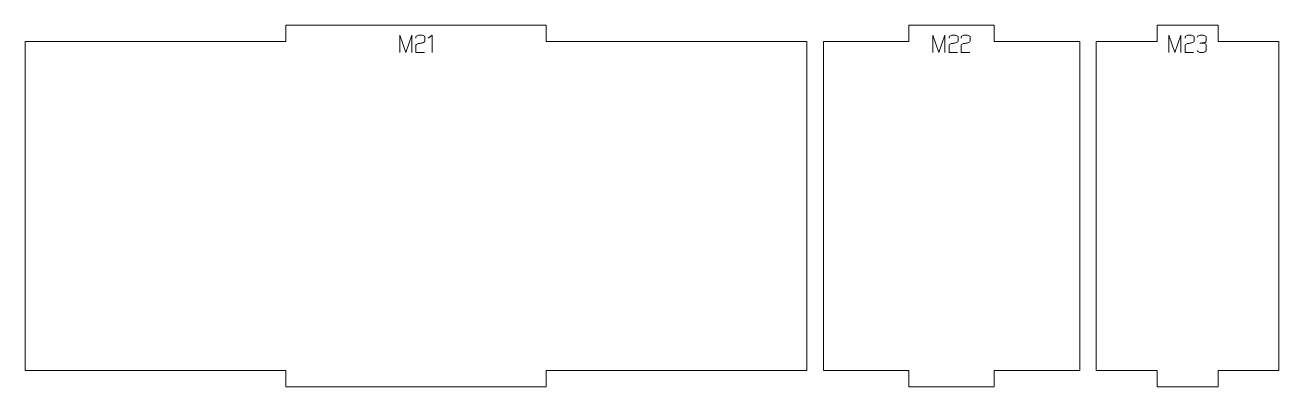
# Model space of a CAD drawing. Header units: centimetres. Extents: x -249 to 275, y -506 to 461.
# Drawn here: x -80.42 to -57.55, y -470.99 to -464.39 of the extents above; entities that cross this region are included whole.
import ezdxf

# ---------------------------------------------------------------- set-up
doc = ezdxf.new("R2010")
doc.units = ezdxf.units.CM
doc.header["$MEASUREMENT"] = 0
doc.layers.add('Capa 1', color=7, linetype='Continuous')

msp = doc.modelspace()

# ---------------------------------------------------------------- hatches: boundary and pattern name
at = {"layer": 'Capa 1', "true_color": 0x3e4095}
h = msp.add_hatch(color=175, dxfattribs=at)
edge = h.paths.add_edge_path()
edge.add_spline(control_points=[(-73.58185, -464.89456), (-73.58185, -464.89456), (-73.58185, -464.57812), (-73.58185, -464.57812), (-73.58185, -464.57812), (-73.4727, -464.89456), (-73.4727, -464.89456), (-73.4727, -464.89456), (-73.36401, -464.57812), (-73.36401, -464.57812), (-73.36401, -464.57812), (-73.36401, -464.89456), (-73.36401, -464.89456), (-73.36401, -464.89456), (-73.36401, -464.57812), (-73.36401, -464.57812), (-73.36401, -464.57812), (-73.4727, -464.89456), (-73.4727, -464.89456), (-73.4727, -464.89456), (-73.58185, -464.57812), (-73.58185, -464.57812), (-73.58185, -464.57812), (-73.58185, -464.89456), (-73.58185, -464.89456)], knot_values=[0, 0, 0, 0, 0.125, 0.125, 0.125, 0.25, 0.25, 0.25, 0.375, 0.375, 0.375, 0.5, 0.5, 0.5, 0.625, 0.625, 0.625, 0.75, 0.75, 0.75, 0.875, 0.875, 0.875, 1, 1, 1, 1], degree=3, periodic=1)
h = msp.add_hatch(color=175, dxfattribs=at)
edge = h.paths.add_edge_path()
edge.add_spline(control_points=[(-73.2888, -464.89456), (-73.2888, -464.89456), (-73.2888, -464.76202), (-73.2888, -464.76202), (-73.28788, -464.7501), (-73.27703, -464.74093), (-73.25624, -464.73451), (-73.24768, -464.73389), (-73.2395, -464.7329), (-73.2317, -464.73152), (-73.22391, -464.73015), (-73.21603, -464.7287), (-73.20808, -464.72717), (-73.19341, -464.72472), (-73.18217, -464.72273), (-73.17438, -464.72121), (-73.16658, -464.71968), (-73.15901, -464.71769), (-73.15167, -464.71524), (-73.13272, -464.70821), (-73.12324, -464.69919), (-73.12324, -464.68819), (-73.12324, -464.68819), (-73.12324, -464.61343), (-73.12324, -464.61343), (-73.12324, -464.60365), (-73.13111, -464.59532), (-73.14686, -464.58844), (-73.1626, -464.58156), (-73.18225, -464.57812), (-73.20579, -464.57812), (-73.22933, -464.57812), (-73.24898, -464.58156), (-73.26472, -464.58844), (-73.28047, -464.59532), (-73.28834, -464.60365), (-73.28834, -464.61343), (-73.28834, -464.61343), (-73.28834, -464.6359), (-73.28834, -464.6359), (-73.28834, -464.6359), (-73.28834, -464.61343), (-73.28834, -464.61343), (-73.28834, -464.60365), (-73.28047, -464.59532), (-73.26472, -464.58844), (-73.24898, -464.58156), (-73.22933, -464.57812), (-73.20579, -464.57812), (-73.18225, -464.57812), (-73.1626, -464.58156), (-73.14686, -464.58844), (-73.13111, -464.59532), (-73.12324, -464.60365), (-73.12324, -464.61343), (-73.12324, -464.61343), (-73.12324, -464.68819), (-73.12324, -464.68819), (-73.12324, -464.69919), (-73.13272, -464.70821), (-73.15167, -464.71524), (-73.15901, -464.71769), (-73.16658, -464.71968), (-73.17438, -464.72121), (-73.18217, -464.72273), (-73.19341, -464.72472), (-73.20808, -464.72717), (-73.21603, -464.7287), (-73.22391, -464.73015), (-73.2317, -464.73152), (-73.2395, -464.7329), (-73.24768, -464.73389), (-73.25624, -464.73451), (-73.27703, -464.74093), (-73.28788, -464.7501), (-73.2888, -464.76202), (-73.2888, -464.76202), (-73.2888, -464.89456), (-73.2888, -464.89456), (-73.2888, -464.89456), (-73.13195, -464.89456), (-73.13195, -464.89456), (-73.13195, -464.89456), (-73.2888, -464.89456), (-73.2888, -464.89456)], knot_values=[0, 0, 0, 0, 0.03571429, 0.03571429, 0.03571429, 0.07142857, 0.07142857, 0.07142857, 0.10714286, 0.10714286, 0.10714286, 0.14285714, 0.14285714, 0.14285714, 0.17857143, 0.17857143, 0.17857143, 0.21428571, 0.21428571, 0.21428571, 0.25, 0.25, 0.25, 0.28571429, 0.28571429, 0.28571429, 0.32142857, 0.32142857, 0.32142857, 0.35714286, 0.35714286, 0.35714286, 0.39285714, 0.39285714, 0.39285714, 0.42857143, 0.42857143, 0.42857143, 0.46428571, 0.46428571, 0.46428571, 0.5, 0.5, 0.5, 0.53571429, 0.53571429, 0.53571429, 0.57142857, 0.57142857, 0.57142857, 0.60714286, 0.60714286, 0.60714286, 0.64285714, 0.64285714, 0.64285714, 0.67857143, 0.67857143, 0.67857143, 0.71428571, 0.71428571, 0.71428571, 0.75, 0.75, 0.75, 0.78571429, 0.78571429, 0.78571429, 0.82142857, 0.82142857, 0.82142857, 0.85714286, 0.85714286, 0.85714286, 0.89285714, 0.89285714, 0.89285714, 0.92857143, 0.92857143, 0.92857143, 0.96428571, 0.96428571, 0.96428571, 1, 1, 1, 1], degree=3, periodic=1)
h = msp.add_hatch(color=175, dxfattribs=at)
edge = h.paths.add_edge_path()
edge.add_spline(control_points=[(-72.99208, -464.57766), (-72.99208, -464.57766), (-73.06821, -464.6304), (-73.06821, -464.6304), (-73.06821, -464.6304), (-72.99208, -464.57766), (-72.99208, -464.57766), (-72.99208, -464.57766), (-72.99208, -464.89456), (-72.99208, -464.89456), (-72.99208, -464.89456), (-72.99208, -464.57766), (-72.99208, -464.57766)], knot_values=[0, 0, 0, 0, 0.25, 0.25, 0.25, 0.5, 0.5, 0.5, 0.75, 0.75, 0.75, 1, 1, 1, 1], degree=3, periodic=1)
h = msp.add_hatch(color=175, dxfattribs=at)
edge = h.paths.add_edge_path()
edge.add_spline(control_points=[(-63.85873, -464.89456), (-63.85873, -464.89456), (-63.85873, -464.57812), (-63.85873, -464.57812), (-63.85873, -464.57812), (-63.74958, -464.89456), (-63.74958, -464.89456), (-63.74958, -464.89456), (-63.64089, -464.57812), (-63.64089, -464.57812), (-63.64089, -464.57812), (-63.64089, -464.89456), (-63.64089, -464.89456), (-63.64089, -464.89456), (-63.64089, -464.57812), (-63.64089, -464.57812), (-63.64089, -464.57812), (-63.74958, -464.89456), (-63.74958, -464.89456), (-63.74958, -464.89456), (-63.85873, -464.57812), (-63.85873, -464.57812), (-63.85873, -464.57812), (-63.85873, -464.89456), (-63.85873, -464.89456)], knot_values=[0, 0, 0, 0, 0.125, 0.125, 0.125, 0.25, 0.25, 0.25, 0.375, 0.375, 0.375, 0.5, 0.5, 0.5, 0.625, 0.625, 0.625, 0.75, 0.75, 0.75, 0.875, 0.875, 0.875, 1, 1, 1, 1], degree=3, periodic=1)
h = msp.add_hatch(color=175, dxfattribs=at)
edge = h.paths.add_edge_path()
edge.add_spline(control_points=[(-63.56568, -464.89456), (-63.56568, -464.89456), (-63.56568, -464.76202), (-63.56568, -464.76202), (-63.56476, -464.7501), (-63.55391, -464.74093), (-63.53312, -464.73451), (-63.52456, -464.73389), (-63.51638, -464.7329), (-63.50858, -464.73152), (-63.50079, -464.73015), (-63.49291, -464.7287), (-63.48496, -464.72717), (-63.47029, -464.72472), (-63.45905, -464.72273), (-63.45126, -464.72121), (-63.44346, -464.71968), (-63.43589, -464.71769), (-63.42855, -464.71524), (-63.4096, -464.70821), (-63.40012, -464.69919), (-63.40012, -464.68819), (-63.40012, -464.68819), (-63.40012, -464.61343), (-63.40012, -464.61343), (-63.40012, -464.60365), (-63.40799, -464.59532), (-63.42374, -464.58844), (-63.43948, -464.58156), (-63.45913, -464.57812), (-63.48267, -464.57812), (-63.50621, -464.57812), (-63.52586, -464.58156), (-63.5416, -464.58844), (-63.55735, -464.59532), (-63.56522, -464.60365), (-63.56522, -464.61343), (-63.56522, -464.61343), (-63.56522, -464.6359), (-63.56522, -464.6359), (-63.56522, -464.6359), (-63.56522, -464.61343), (-63.56522, -464.61343), (-63.56522, -464.60365), (-63.55735, -464.59532), (-63.5416, -464.58844), (-63.52586, -464.58156), (-63.50621, -464.57812), (-63.48267, -464.57812), (-63.45913, -464.57812), (-63.43948, -464.58156), (-63.42374, -464.58844), (-63.40799, -464.59532), (-63.40012, -464.60365), (-63.40012, -464.61343), (-63.40012, -464.61343), (-63.40012, -464.68819), (-63.40012, -464.68819), (-63.40012, -464.69919), (-63.4096, -464.70821), (-63.42855, -464.71524), (-63.43589, -464.71769), (-63.44346, -464.71968), (-63.45126, -464.72121), (-63.45905, -464.72273), (-63.47029, -464.72472), (-63.48496, -464.72717), (-63.49291, -464.7287), (-63.50079, -464.73015), (-63.50858, -464.73152), (-63.51638, -464.7329), (-63.52456, -464.73389), (-63.53312, -464.73451), (-63.55391, -464.74093), (-63.56476, -464.7501), (-63.56568, -464.76202), (-63.56568, -464.76202), (-63.56568, -464.89456), (-63.56568, -464.89456), (-63.56568, -464.89456), (-63.40883, -464.89456), (-63.40883, -464.89456), (-63.40883, -464.89456), (-63.56568, -464.89456), (-63.56568, -464.89456)], knot_values=[0, 0, 0, 0, 0.03571429, 0.03571429, 0.03571429, 0.07142857, 0.07142857, 0.07142857, 0.10714286, 0.10714286, 0.10714286, 0.14285714, 0.14285714, 0.14285714, 0.17857143, 0.17857143, 0.17857143, 0.21428571, 0.21428571, 0.21428571, 0.25, 0.25, 0.25, 0.28571429, 0.28571429, 0.28571429, 0.32142857, 0.32142857, 0.32142857, 0.35714286, 0.35714286, 0.35714286, 0.39285714, 0.39285714, 0.39285714, 0.42857143, 0.42857143, 0.42857143, 0.46428571, 0.46428571, 0.46428571, 0.5, 0.5, 0.5, 0.53571429, 0.53571429, 0.53571429, 0.57142857, 0.57142857, 0.57142857, 0.60714286, 0.60714286, 0.60714286, 0.64285714, 0.64285714, 0.64285714, 0.67857143, 0.67857143, 0.67857143, 0.71428571, 0.71428571, 0.71428571, 0.75, 0.75, 0.75, 0.78571429, 0.78571429, 0.78571429, 0.82142857, 0.82142857, 0.82142857, 0.85714286, 0.85714286, 0.85714286, 0.89285714, 0.89285714, 0.89285714, 0.92857143, 0.92857143, 0.92857143, 0.96428571, 0.96428571, 0.96428571, 1, 1, 1, 1], degree=3, periodic=1)
h = msp.add_hatch(color=175, dxfattribs=at)
edge = h.paths.add_edge_path()
edge.add_spline(control_points=[(-63.34555, -464.89456), (-63.34555, -464.89456), (-63.34555, -464.76202), (-63.34555, -464.76202), (-63.34463, -464.7501), (-63.33378, -464.74093), (-63.31299, -464.73451), (-63.30443, -464.73389), (-63.29625, -464.7329), (-63.28845, -464.73152), (-63.28066, -464.73015), (-63.27278, -464.7287), (-63.26483, -464.72717), (-63.25016, -464.72472), (-63.23892, -464.72273), (-63.23113, -464.72121), (-63.22333, -464.71968), (-63.21576, -464.71769), (-63.20842, -464.71524), (-63.18947, -464.70821), (-63.17999, -464.69919), (-63.17999, -464.68819), (-63.17999, -464.68819), (-63.17999, -464.61343), (-63.17999, -464.61343), (-63.17999, -464.60365), (-63.18786, -464.59532), (-63.20361, -464.58844), (-63.21935, -464.58156), (-63.239, -464.57812), (-63.26254, -464.57812), (-63.28608, -464.57812), (-63.30573, -464.58156), (-63.32147, -464.58844), (-63.33722, -464.59532), (-63.34509, -464.60365), (-63.34509, -464.61343), (-63.34509, -464.61343), (-63.34509, -464.6359), (-63.34509, -464.6359), (-63.34509, -464.6359), (-63.34509, -464.61343), (-63.34509, -464.61343), (-63.34509, -464.60365), (-63.33722, -464.59532), (-63.32147, -464.58844), (-63.30573, -464.58156), (-63.28608, -464.57812), (-63.26254, -464.57812), (-63.239, -464.57812), (-63.21935, -464.58156), (-63.20361, -464.58844), (-63.18786, -464.59532), (-63.17999, -464.60365), (-63.17999, -464.61343), (-63.17999, -464.61343), (-63.17999, -464.68819), (-63.17999, -464.68819), (-63.17999, -464.69919), (-63.18947, -464.70821), (-63.20842, -464.71524), (-63.21576, -464.71769), (-63.22333, -464.71968), (-63.23113, -464.72121), (-63.23892, -464.72273), (-63.25016, -464.72472), (-63.26483, -464.72717), (-63.27278, -464.7287), (-63.28066, -464.73015), (-63.28845, -464.73152), (-63.29625, -464.7329), (-63.30443, -464.73389), (-63.31299, -464.73451), (-63.33378, -464.74093), (-63.34463, -464.7501), (-63.34555, -464.76202), (-63.34555, -464.76202), (-63.34555, -464.89456), (-63.34555, -464.89456), (-63.34555, -464.89456), (-63.1887, -464.89456), (-63.1887, -464.89456), (-63.1887, -464.89456), (-63.34555, -464.89456), (-63.34555, -464.89456)], knot_values=[0, 0, 0, 0, 0.03571429, 0.03571429, 0.03571429, 0.07142857, 0.07142857, 0.07142857, 0.10714286, 0.10714286, 0.10714286, 0.14285714, 0.14285714, 0.14285714, 0.17857143, 0.17857143, 0.17857143, 0.21428571, 0.21428571, 0.21428571, 0.25, 0.25, 0.25, 0.28571429, 0.28571429, 0.28571429, 0.32142857, 0.32142857, 0.32142857, 0.35714286, 0.35714286, 0.35714286, 0.39285714, 0.39285714, 0.39285714, 0.42857143, 0.42857143, 0.42857143, 0.46428571, 0.46428571, 0.46428571, 0.5, 0.5, 0.5, 0.53571429, 0.53571429, 0.53571429, 0.57142857, 0.57142857, 0.57142857, 0.60714286, 0.60714286, 0.60714286, 0.64285714, 0.64285714, 0.64285714, 0.67857143, 0.67857143, 0.67857143, 0.71428571, 0.71428571, 0.71428571, 0.75, 0.75, 0.75, 0.78571429, 0.78571429, 0.78571429, 0.82142857, 0.82142857, 0.82142857, 0.85714286, 0.85714286, 0.85714286, 0.89285714, 0.89285714, 0.89285714, 0.92857143, 0.92857143, 0.92857143, 0.96428571, 0.96428571, 0.96428571, 1, 1, 1, 1], degree=3, periodic=1)
h = msp.add_hatch(color=175, dxfattribs=at)
edge = h.paths.add_edge_path()
edge.add_spline(control_points=[(-59.55445, -464.89456), (-59.55445, -464.89456), (-59.55445, -464.57812), (-59.55445, -464.57812), (-59.55445, -464.57812), (-59.4453, -464.89456), (-59.4453, -464.89456), (-59.4453, -464.89456), (-59.33661, -464.57812), (-59.33661, -464.57812), (-59.33661, -464.57812), (-59.33661, -464.89456), (-59.33661, -464.89456), (-59.33661, -464.89456), (-59.33661, -464.57812), (-59.33661, -464.57812), (-59.33661, -464.57812), (-59.4453, -464.89456), (-59.4453, -464.89456), (-59.4453, -464.89456), (-59.55445, -464.57812), (-59.55445, -464.57812), (-59.55445, -464.57812), (-59.55445, -464.89456), (-59.55445, -464.89456)], knot_values=[0, 0, 0, 0, 0.125, 0.125, 0.125, 0.25, 0.25, 0.25, 0.375, 0.375, 0.375, 0.5, 0.5, 0.5, 0.625, 0.625, 0.625, 0.75, 0.75, 0.75, 0.875, 0.875, 0.875, 1, 1, 1, 1], degree=3, periodic=1)
h = msp.add_hatch(color=175, dxfattribs=at)
edge = h.paths.add_edge_path()
edge.add_spline(control_points=[(-59.2614, -464.89456), (-59.2614, -464.89456), (-59.2614, -464.76202), (-59.2614, -464.76202), (-59.26048, -464.7501), (-59.24963, -464.74093), (-59.22884, -464.73451), (-59.22028, -464.73389), (-59.2121, -464.7329), (-59.2043, -464.73152), (-59.19651, -464.73015), (-59.18863, -464.7287), (-59.18068, -464.72717), (-59.16601, -464.72472), (-59.15477, -464.72273), (-59.14698, -464.72121), (-59.13918, -464.71968), (-59.13161, -464.71769), (-59.12427, -464.71524), (-59.10532, -464.70821), (-59.09584, -464.69919), (-59.09584, -464.68819), (-59.09584, -464.68819), (-59.09584, -464.61343), (-59.09584, -464.61343), (-59.09584, -464.60365), (-59.10371, -464.59532), (-59.11946, -464.58844), (-59.1352, -464.58156), (-59.15485, -464.57812), (-59.17839, -464.57812), (-59.20193, -464.57812), (-59.22158, -464.58156), (-59.23732, -464.58844), (-59.25307, -464.59532), (-59.26094, -464.60365), (-59.26094, -464.61343), (-59.26094, -464.61343), (-59.26094, -464.6359), (-59.26094, -464.6359), (-59.26094, -464.6359), (-59.26094, -464.61343), (-59.26094, -464.61343), (-59.26094, -464.60365), (-59.25307, -464.59532), (-59.23732, -464.58844), (-59.22158, -464.58156), (-59.20193, -464.57812), (-59.17839, -464.57812), (-59.15485, -464.57812), (-59.1352, -464.58156), (-59.11946, -464.58844), (-59.10371, -464.59532), (-59.09584, -464.60365), (-59.09584, -464.61343), (-59.09584, -464.61343), (-59.09584, -464.68819), (-59.09584, -464.68819), (-59.09584, -464.69919), (-59.10532, -464.70821), (-59.12427, -464.71524), (-59.13161, -464.71769), (-59.13918, -464.71968), (-59.14698, -464.72121), (-59.15477, -464.72273), (-59.16601, -464.72472), (-59.18068, -464.72717), (-59.18863, -464.7287), (-59.19651, -464.73015), (-59.2043, -464.73152), (-59.2121, -464.7329), (-59.22028, -464.73389), (-59.22884, -464.73451), (-59.24963, -464.74093), (-59.26048, -464.7501), (-59.2614, -464.76202), (-59.2614, -464.76202), (-59.2614, -464.89456), (-59.2614, -464.89456), (-59.2614, -464.89456), (-59.10455, -464.89456), (-59.10455, -464.89456), (-59.10455, -464.89456), (-59.2614, -464.89456), (-59.2614, -464.89456)], knot_values=[0, 0, 0, 0, 0.03571429, 0.03571429, 0.03571429, 0.07142857, 0.07142857, 0.07142857, 0.10714286, 0.10714286, 0.10714286, 0.14285714, 0.14285714, 0.14285714, 0.17857143, 0.17857143, 0.17857143, 0.21428571, 0.21428571, 0.21428571, 0.25, 0.25, 0.25, 0.28571429, 0.28571429, 0.28571429, 0.32142857, 0.32142857, 0.32142857, 0.35714286, 0.35714286, 0.35714286, 0.39285714, 0.39285714, 0.39285714, 0.42857143, 0.42857143, 0.42857143, 0.46428571, 0.46428571, 0.46428571, 0.5, 0.5, 0.5, 0.53571429, 0.53571429, 0.53571429, 0.57142857, 0.57142857, 0.57142857, 0.60714286, 0.60714286, 0.60714286, 0.64285714, 0.64285714, 0.64285714, 0.67857143, 0.67857143, 0.67857143, 0.71428571, 0.71428571, 0.71428571, 0.75, 0.75, 0.75, 0.78571429, 0.78571429, 0.78571429, 0.82142857, 0.82142857, 0.82142857, 0.85714286, 0.85714286, 0.85714286, 0.89285714, 0.89285714, 0.89285714, 0.92857143, 0.92857143, 0.92857143, 0.96428571, 0.96428571, 0.96428571, 1, 1, 1, 1], degree=3, periodic=1)
h = msp.add_hatch(color=175, dxfattribs=at)
edge = h.paths.add_edge_path()
edge.add_spline(control_points=[(-58.95826, -464.89456), (-58.9818, -464.89456), (-59.00145, -464.89112), (-59.01719, -464.88424), (-59.03294, -464.87736), (-59.04081, -464.86903), (-59.04081, -464.85925), (-59.04081, -464.86903), (-59.03294, -464.87736), (-59.01719, -464.88424), (-59.00145, -464.89112), (-58.9818, -464.89456), (-58.95826, -464.89456), (-58.93472, -464.89456), (-58.91507, -464.89112), (-58.89933, -464.88424), (-58.88358, -464.87736), (-58.87571, -464.86903), (-58.87571, -464.85925), (-58.87571, -464.85925), (-58.87571, -464.75606), (-58.87571, -464.75606), (-58.87571, -464.7478), (-58.88137, -464.74062), (-58.89268, -464.73451), (-58.90399, -464.72839), (-58.93716, -464.72426), (-58.9922, -464.72212), (-58.93747, -464.71876), (-58.9046, -464.71478), (-58.8936, -464.7102), (-58.88259, -464.70561), (-58.87663, -464.69812), (-58.87571, -464.68773), (-58.87571, -464.68773), (-58.87571, -464.61343), (-58.87571, -464.61343), (-58.87571, -464.60365), (-58.88358, -464.59532), (-58.89933, -464.58844), (-58.91507, -464.58156), (-58.93472, -464.57812), (-58.95826, -464.57812), (-58.9818, -464.57812), (-59.00145, -464.58156), (-59.01719, -464.58844), (-59.03294, -464.59532), (-59.04081, -464.60365), (-59.04081, -464.61343), (-59.04081, -464.60365), (-59.03294, -464.59532), (-59.01719, -464.58844), (-59.00145, -464.58156), (-58.9818, -464.57812), (-58.95826, -464.57812), (-58.93472, -464.57812), (-58.91507, -464.58156), (-58.89933, -464.58844), (-58.88358, -464.59532), (-58.87571, -464.60365), (-58.87571, -464.61343), (-58.87571, -464.61343), (-58.87571, -464.68773), (-58.87571, -464.68773), (-58.87663, -464.69812), (-58.88259, -464.70561), (-58.8936, -464.7102), (-58.9046, -464.71478), (-58.93747, -464.71876), (-58.9922, -464.72212), (-58.93716, -464.72426), (-58.90399, -464.72839), (-58.89268, -464.73451), (-58.88137, -464.74062), (-58.87571, -464.7478), (-58.87571, -464.75606), (-58.87571, -464.75606), (-58.87571, -464.85925), (-58.87571, -464.85925), (-58.87571, -464.86903), (-58.88358, -464.87736), (-58.89933, -464.88424), (-58.91507, -464.89112), (-58.93472, -464.89456), (-58.95826, -464.89456)], knot_values=[0, 0, 0, 0, 0.03571429, 0.03571429, 0.03571429, 0.07142857, 0.07142857, 0.07142857, 0.10714286, 0.10714286, 0.10714286, 0.14285714, 0.14285714, 0.14285714, 0.17857143, 0.17857143, 0.17857143, 0.21428571, 0.21428571, 0.21428571, 0.25, 0.25, 0.25, 0.28571429, 0.28571429, 0.28571429, 0.32142857, 0.32142857, 0.32142857, 0.35714286, 0.35714286, 0.35714286, 0.39285714, 0.39285714, 0.39285714, 0.42857143, 0.42857143, 0.42857143, 0.46428571, 0.46428571, 0.46428571, 0.5, 0.5, 0.5, 0.53571429, 0.53571429, 0.53571429, 0.57142857, 0.57142857, 0.57142857, 0.60714286, 0.60714286, 0.60714286, 0.64285714, 0.64285714, 0.64285714, 0.67857143, 0.67857143, 0.67857143, 0.71428571, 0.71428571, 0.71428571, 0.75, 0.75, 0.75, 0.78571429, 0.78571429, 0.78571429, 0.82142857, 0.82142857, 0.82142857, 0.85714286, 0.85714286, 0.85714286, 0.89285714, 0.89285714, 0.89285714, 0.92857143, 0.92857143, 0.92857143, 0.96428571, 0.96428571, 0.96428571, 1, 1, 1, 1], degree=3, periodic=1)

# ---------------------------------------------------------------- linework, layer by layer
at = {"layer": 'Capa 1', "color": 240, "lineweight": 9}
for points in [[(-80.41692, -464.69456), (-80.41692, -464.69456), (-80.41692, -470.69456), (-80.41692, -470.69456), (-80.41692, -470.69456), (-75.66377, -470.69456), (-75.66377, -470.69456), (-75.66377, -470.69456), (-75.66377, -470.99456), (-75.66377, -470.99456), (-75.66377, -470.99456), (-70.91061, -470.99456), (-70.91061, -470.99456), (-70.91061, -470.99456), (-70.91061, -470.69456), (-70.91061, -470.69456), (-70.91061, -470.69456), (-66.15746, -470.69456), (-66.15746, -470.69456), (-66.15746, -470.69456), (-66.15746, -464.69456), (-66.15746, -464.69456), (-66.15746, -464.69456), (-70.91061, -464.69456), (-70.91061, -464.69456), (-70.91061, -464.69456), (-70.91061, -464.39456), (-70.91061, -464.39456), (-70.91061, -464.39456), (-75.66377, -464.39456), (-75.66377, -464.39456), (-75.66377, -464.39456), (-75.66377, -464.69456), (-75.66377, -464.69456), (-75.66377, -464.69456), (-80.41692, -464.69456), (-80.41692, -464.69456)], [(-65.85746, -464.69456), (-65.85746, -464.69456), (-65.85746, -470.69456), (-65.85746, -470.69456), (-65.85746, -470.69456), (-64.29888, -470.69456), (-64.29888, -470.69456), (-64.29888, -470.69456), (-64.29888, -470.99456), (-64.29888, -470.99456), (-64.29888, -470.99456), (-62.7403, -470.99456), (-62.7403, -470.99456), (-62.7403, -470.99456), (-62.7403, -470.69456), (-62.7403, -470.69456), (-62.7403, -470.69456), (-61.18172, -470.69456), (-61.18172, -470.69456), (-61.18172, -470.69456), (-61.18172, -464.69456), (-61.18172, -464.69456), (-61.18172, -464.69456), (-62.7403, -464.69456), (-62.7403, -464.69456), (-62.7403, -464.69456), (-62.7403, -464.39456), (-62.7403, -464.39456), (-62.7403, -464.39456), (-64.29888, -464.39456), (-64.29888, -464.39456), (-64.29888, -464.39456), (-64.29888, -464.69456), (-64.29888, -464.69456), (-64.29888, -464.69456), (-65.85746, -464.69456), (-65.85746, -464.69456)], [(-60.88172, -464.69456), (-60.88172, -464.69456), (-60.88172, -470.69456), (-60.88172, -470.69456), (-60.88172, -470.69456), (-59.77078, -470.69456), (-59.77078, -470.69456), (-59.77078, -470.69456), (-59.77078, -470.99456), (-59.77078, -470.99456), (-59.77078, -470.99456), (-58.65983, -470.99456), (-58.65983, -470.99456), (-58.65983, -470.99456), (-58.65983, -470.69456), (-58.65983, -470.69456), (-58.65983, -470.69456), (-57.54889, -470.69456), (-57.54889, -470.69456), (-57.54889, -470.69456), (-57.54889, -464.69456), (-57.54889, -464.69456), (-57.54889, -464.69456), (-58.65983, -464.69456), (-58.65983, -464.69456), (-58.65983, -464.69456), (-58.65983, -464.39456), (-58.65983, -464.39456), (-58.65983, -464.39456), (-59.77078, -464.39456), (-59.77078, -464.39456), (-59.77078, -464.39456), (-59.77078, -464.69456), (-59.77078, -464.69456), (-59.77078, -464.69456), (-60.88172, -464.69456), (-60.88172, -464.69456)]]:
    msp.add_open_spline(points, degree=3, knots=[0, 0, 0, 0, 0.08333333, 0.08333333, 0.08333333, 0.16666667, 0.16666667, 0.16666667, 0.25, 0.25, 0.25, 0.33333333, 0.33333333, 0.33333333, 0.41666667, 0.41666667, 0.41666667, 0.5, 0.5, 0.5, 0.58333333, 0.58333333, 0.58333333, 0.66666667, 0.66666667, 0.66666667, 0.75, 0.75, 0.75, 0.83333333, 0.83333333, 0.83333333, 0.91666667, 0.91666667, 0.91666667, 1, 1, 1, 1], dxfattribs=at)
at = {"layer": 'Capa 1', "color": 114, "lineweight": 9}
for points, knots in [([(-73.58185, -464.89456), (-73.58185, -464.89456), (-73.58185, -464.57812), (-73.58185, -464.57812), (-73.58185, -464.57812), (-73.4727, -464.89456), (-73.4727, -464.89456), (-73.4727, -464.89456), (-73.36401, -464.57812), (-73.36401, -464.57812), (-73.36401, -464.57812), (-73.36401, -464.89456), (-73.36401, -464.89456), (-73.36401, -464.89456), (-73.36401, -464.57812), (-73.36401, -464.57812), (-73.36401, -464.57812), (-73.4727, -464.89456), (-73.4727, -464.89456), (-73.4727, -464.89456), (-73.58185, -464.57812), (-73.58185, -464.57812), (-73.58185, -464.57812), (-73.58185, -464.89456), (-73.58185, -464.89456)], [0, 0, 0, 0, 0.125, 0.125, 0.125, 0.25, 0.25, 0.25, 0.375, 0.375, 0.375, 0.5, 0.5, 0.5, 0.625, 0.625, 0.625, 0.75, 0.75, 0.75, 0.875, 0.875, 0.875, 1, 1, 1, 1]), ([(-73.2888, -464.89456), (-73.2888, -464.89456), (-73.2888, -464.76202), (-73.2888, -464.76202), (-73.28788, -464.7501), (-73.27703, -464.74093), (-73.25624, -464.73451), (-73.24768, -464.73389), (-73.2395, -464.7329), (-73.2317, -464.73152), (-73.22391, -464.73015), (-73.21603, -464.7287), (-73.20808, -464.72717), (-73.19341, -464.72472), (-73.18217, -464.72273), (-73.17438, -464.72121), (-73.16658, -464.71968), (-73.15901, -464.71769), (-73.15167, -464.71524), (-73.13272, -464.70821), (-73.12324, -464.69919), (-73.12324, -464.68819), (-73.12324, -464.68819), (-73.12324, -464.61343), (-73.12324, -464.61343), (-73.12324, -464.60365), (-73.13111, -464.59532), (-73.14686, -464.58844), (-73.1626, -464.58156), (-73.18225, -464.57812), (-73.20579, -464.57812), (-73.22933, -464.57812), (-73.24898, -464.58156), (-73.26472, -464.58844), (-73.28047, -464.59532), (-73.28834, -464.60365), (-73.28834, -464.61343), (-73.28834, -464.61343), (-73.28834, -464.6359), (-73.28834, -464.6359), (-73.28834, -464.6359), (-73.28834, -464.61343), (-73.28834, -464.61343), (-73.28834, -464.60365), (-73.28047, -464.59532), (-73.26472, -464.58844), (-73.24898, -464.58156), (-73.22933, -464.57812), (-73.20579, -464.57812), (-73.18225, -464.57812), (-73.1626, -464.58156), (-73.14686, -464.58844), (-73.13111, -464.59532), (-73.12324, -464.60365), (-73.12324, -464.61343), (-73.12324, -464.61343), (-73.12324, -464.68819), (-73.12324, -464.68819), (-73.12324, -464.69919), (-73.13272, -464.70821), (-73.15167, -464.71524), (-73.15901, -464.71769), (-73.16658, -464.71968), (-73.17438, -464.72121), (-73.18217, -464.72273), (-73.19341, -464.72472), (-73.20808, -464.72717), (-73.21603, -464.7287), (-73.22391, -464.73015), (-73.2317, -464.73152), (-73.2395, -464.7329), (-73.24768, -464.73389), (-73.25624, -464.73451), (-73.27703, -464.74093), (-73.28788, -464.7501), (-73.2888, -464.76202), (-73.2888, -464.76202), (-73.2888, -464.89456), (-73.2888, -464.89456), (-73.2888, -464.89456), (-73.13195, -464.89456), (-73.13195, -464.89456), (-73.13195, -464.89456), (-73.2888, -464.89456), (-73.2888, -464.89456)], [0, 0, 0, 0, 0.03571429, 0.03571429, 0.03571429, 0.07142857, 0.07142857, 0.07142857, 0.10714286, 0.10714286, 0.10714286, 0.14285714, 0.14285714, 0.14285714, 0.17857143, 0.17857143, 0.17857143, 0.21428571, 0.21428571, 0.21428571, 0.25, 0.25, 0.25, 0.28571429, 0.28571429, 0.28571429, 0.32142857, 0.32142857, 0.32142857, 0.35714286, 0.35714286, 0.35714286, 0.39285714, 0.39285714, 0.39285714, 0.42857143, 0.42857143, 0.42857143, 0.46428571, 0.46428571, 0.46428571, 0.5, 0.5, 0.5, 0.53571429, 0.53571429, 0.53571429, 0.57142857, 0.57142857, 0.57142857, 0.60714286, 0.60714286, 0.60714286, 0.64285714, 0.64285714, 0.64285714, 0.67857143, 0.67857143, 0.67857143, 0.71428571, 0.71428571, 0.71428571, 0.75, 0.75, 0.75, 0.78571429, 0.78571429, 0.78571429, 0.82142857, 0.82142857, 0.82142857, 0.85714286, 0.85714286, 0.85714286, 0.89285714, 0.89285714, 0.89285714, 0.92857143, 0.92857143, 0.92857143, 0.96428571, 0.96428571, 0.96428571, 1, 1, 1, 1]), ([(-72.99208, -464.57766), (-72.99208, -464.57766), (-73.06821, -464.6304), (-73.06821, -464.6304), (-73.06821, -464.6304), (-72.99208, -464.57766), (-72.99208, -464.57766), (-72.99208, -464.57766), (-72.99208, -464.89456), (-72.99208, -464.89456), (-72.99208, -464.89456), (-72.99208, -464.57766), (-72.99208, -464.57766)], [0, 0, 0, 0, 0.25, 0.25, 0.25, 0.5, 0.5, 0.5, 0.75, 0.75, 0.75, 1, 1, 1, 1]), ([(-63.85873, -464.89456), (-63.85873, -464.89456), (-63.85873, -464.57812), (-63.85873, -464.57812), (-63.85873, -464.57812), (-63.74958, -464.89456), (-63.74958, -464.89456), (-63.74958, -464.89456), (-63.64089, -464.57812), (-63.64089, -464.57812), (-63.64089, -464.57812), (-63.64089, -464.89456), (-63.64089, -464.89456), (-63.64089, -464.89456), (-63.64089, -464.57812), (-63.64089, -464.57812), (-63.64089, -464.57812), (-63.74958, -464.89456), (-63.74958, -464.89456), (-63.74958, -464.89456), (-63.85873, -464.57812), (-63.85873, -464.57812), (-63.85873, -464.57812), (-63.85873, -464.89456), (-63.85873, -464.89456)], [0, 0, 0, 0, 0.125, 0.125, 0.125, 0.25, 0.25, 0.25, 0.375, 0.375, 0.375, 0.5, 0.5, 0.5, 0.625, 0.625, 0.625, 0.75, 0.75, 0.75, 0.875, 0.875, 0.875, 1, 1, 1, 1]), ([(-63.56568, -464.89456), (-63.56568, -464.89456), (-63.56568, -464.76202), (-63.56568, -464.76202), (-63.56476, -464.7501), (-63.55391, -464.74093), (-63.53312, -464.73451), (-63.52456, -464.73389), (-63.51638, -464.7329), (-63.50858, -464.73152), (-63.50079, -464.73015), (-63.49291, -464.7287), (-63.48496, -464.72717), (-63.47029, -464.72472), (-63.45905, -464.72273), (-63.45126, -464.72121), (-63.44346, -464.71968), (-63.43589, -464.71769), (-63.42855, -464.71524), (-63.4096, -464.70821), (-63.40012, -464.69919), (-63.40012, -464.68819), (-63.40012, -464.68819), (-63.40012, -464.61343), (-63.40012, -464.61343), (-63.40012, -464.60365), (-63.40799, -464.59532), (-63.42374, -464.58844), (-63.43948, -464.58156), (-63.45913, -464.57812), (-63.48267, -464.57812), (-63.50621, -464.57812), (-63.52586, -464.58156), (-63.5416, -464.58844), (-63.55735, -464.59532), (-63.56522, -464.60365), (-63.56522, -464.61343), (-63.56522, -464.61343), (-63.56522, -464.6359), (-63.56522, -464.6359), (-63.56522, -464.6359), (-63.56522, -464.61343), (-63.56522, -464.61343), (-63.56522, -464.60365), (-63.55735, -464.59532), (-63.5416, -464.58844), (-63.52586, -464.58156), (-63.50621, -464.57812), (-63.48267, -464.57812), (-63.45913, -464.57812), (-63.43948, -464.58156), (-63.42374, -464.58844), (-63.40799, -464.59532), (-63.40012, -464.60365), (-63.40012, -464.61343), (-63.40012, -464.61343), (-63.40012, -464.68819), (-63.40012, -464.68819), (-63.40012, -464.69919), (-63.4096, -464.70821), (-63.42855, -464.71524), (-63.43589, -464.71769), (-63.44346, -464.71968), (-63.45126, -464.72121), (-63.45905, -464.72273), (-63.47029, -464.72472), (-63.48496, -464.72717), (-63.49291, -464.7287), (-63.50079, -464.73015), (-63.50858, -464.73152), (-63.51638, -464.7329), (-63.52456, -464.73389), (-63.53312, -464.73451), (-63.55391, -464.74093), (-63.56476, -464.7501), (-63.56568, -464.76202), (-63.56568, -464.76202), (-63.56568, -464.89456), (-63.56568, -464.89456), (-63.56568, -464.89456), (-63.40883, -464.89456), (-63.40883, -464.89456), (-63.40883, -464.89456), (-63.56568, -464.89456), (-63.56568, -464.89456)], [0, 0, 0, 0, 0.03571429, 0.03571429, 0.03571429, 0.07142857, 0.07142857, 0.07142857, 0.10714286, 0.10714286, 0.10714286, 0.14285714, 0.14285714, 0.14285714, 0.17857143, 0.17857143, 0.17857143, 0.21428571, 0.21428571, 0.21428571, 0.25, 0.25, 0.25, 0.28571429, 0.28571429, 0.28571429, 0.32142857, 0.32142857, 0.32142857, 0.35714286, 0.35714286, 0.35714286, 0.39285714, 0.39285714, 0.39285714, 0.42857143, 0.42857143, 0.42857143, 0.46428571, 0.46428571, 0.46428571, 0.5, 0.5, 0.5, 0.53571429, 0.53571429, 0.53571429, 0.57142857, 0.57142857, 0.57142857, 0.60714286, 0.60714286, 0.60714286, 0.64285714, 0.64285714, 0.64285714, 0.67857143, 0.67857143, 0.67857143, 0.71428571, 0.71428571, 0.71428571, 0.75, 0.75, 0.75, 0.78571429, 0.78571429, 0.78571429, 0.82142857, 0.82142857, 0.82142857, 0.85714286, 0.85714286, 0.85714286, 0.89285714, 0.89285714, 0.89285714, 0.92857143, 0.92857143, 0.92857143, 0.96428571, 0.96428571, 0.96428571, 1, 1, 1, 1]), ([(-63.34555, -464.89456), (-63.34555, -464.89456), (-63.34555, -464.76202), (-63.34555, -464.76202), (-63.34463, -464.7501), (-63.33378, -464.74093), (-63.31299, -464.73451), (-63.30443, -464.73389), (-63.29625, -464.7329), (-63.28845, -464.73152), (-63.28066, -464.73015), (-63.27278, -464.7287), (-63.26483, -464.72717), (-63.25016, -464.72472), (-63.23892, -464.72273), (-63.23113, -464.72121), (-63.22333, -464.71968), (-63.21576, -464.71769), (-63.20842, -464.71524), (-63.18947, -464.70821), (-63.17999, -464.69919), (-63.17999, -464.68819), (-63.17999, -464.68819), (-63.17999, -464.61343), (-63.17999, -464.61343), (-63.17999, -464.60365), (-63.18786, -464.59532), (-63.20361, -464.58844), (-63.21935, -464.58156), (-63.239, -464.57812), (-63.26254, -464.57812), (-63.28608, -464.57812), (-63.30573, -464.58156), (-63.32147, -464.58844), (-63.33722, -464.59532), (-63.34509, -464.60365), (-63.34509, -464.61343), (-63.34509, -464.61343), (-63.34509, -464.6359), (-63.34509, -464.6359), (-63.34509, -464.6359), (-63.34509, -464.61343), (-63.34509, -464.61343), (-63.34509, -464.60365), (-63.33722, -464.59532), (-63.32147, -464.58844), (-63.30573, -464.58156), (-63.28608, -464.57812), (-63.26254, -464.57812), (-63.239, -464.57812), (-63.21935, -464.58156), (-63.20361, -464.58844), (-63.18786, -464.59532), (-63.17999, -464.60365), (-63.17999, -464.61343), (-63.17999, -464.61343), (-63.17999, -464.68819), (-63.17999, -464.68819), (-63.17999, -464.69919), (-63.18947, -464.70821), (-63.20842, -464.71524), (-63.21576, -464.71769), (-63.22333, -464.71968), (-63.23113, -464.72121), (-63.23892, -464.72273), (-63.25016, -464.72472), (-63.26483, -464.72717), (-63.27278, -464.7287), (-63.28066, -464.73015), (-63.28845, -464.73152), (-63.29625, -464.7329), (-63.30443, -464.73389), (-63.31299, -464.73451), (-63.33378, -464.74093), (-63.34463, -464.7501), (-63.34555, -464.76202), (-63.34555, -464.76202), (-63.34555, -464.89456), (-63.34555, -464.89456), (-63.34555, -464.89456), (-63.1887, -464.89456), (-63.1887, -464.89456), (-63.1887, -464.89456), (-63.34555, -464.89456), (-63.34555, -464.89456)], [0, 0, 0, 0, 0.03571429, 0.03571429, 0.03571429, 0.07142857, 0.07142857, 0.07142857, 0.10714286, 0.10714286, 0.10714286, 0.14285714, 0.14285714, 0.14285714, 0.17857143, 0.17857143, 0.17857143, 0.21428571, 0.21428571, 0.21428571, 0.25, 0.25, 0.25, 0.28571429, 0.28571429, 0.28571429, 0.32142857, 0.32142857, 0.32142857, 0.35714286, 0.35714286, 0.35714286, 0.39285714, 0.39285714, 0.39285714, 0.42857143, 0.42857143, 0.42857143, 0.46428571, 0.46428571, 0.46428571, 0.5, 0.5, 0.5, 0.53571429, 0.53571429, 0.53571429, 0.57142857, 0.57142857, 0.57142857, 0.60714286, 0.60714286, 0.60714286, 0.64285714, 0.64285714, 0.64285714, 0.67857143, 0.67857143, 0.67857143, 0.71428571, 0.71428571, 0.71428571, 0.75, 0.75, 0.75, 0.78571429, 0.78571429, 0.78571429, 0.82142857, 0.82142857, 0.82142857, 0.85714286, 0.85714286, 0.85714286, 0.89285714, 0.89285714, 0.89285714, 0.92857143, 0.92857143, 0.92857143, 0.96428571, 0.96428571, 0.96428571, 1, 1, 1, 1]), ([(-59.55445, -464.89456), (-59.55445, -464.89456), (-59.55445, -464.57812), (-59.55445, -464.57812), (-59.55445, -464.57812), (-59.4453, -464.89456), (-59.4453, -464.89456), (-59.4453, -464.89456), (-59.33661, -464.57812), (-59.33661, -464.57812), (-59.33661, -464.57812), (-59.33661, -464.89456), (-59.33661, -464.89456), (-59.33661, -464.89456), (-59.33661, -464.57812), (-59.33661, -464.57812), (-59.33661, -464.57812), (-59.4453, -464.89456), (-59.4453, -464.89456), (-59.4453, -464.89456), (-59.55445, -464.57812), (-59.55445, -464.57812), (-59.55445, -464.57812), (-59.55445, -464.89456), (-59.55445, -464.89456)], [0, 0, 0, 0, 0.125, 0.125, 0.125, 0.25, 0.25, 0.25, 0.375, 0.375, 0.375, 0.5, 0.5, 0.5, 0.625, 0.625, 0.625, 0.75, 0.75, 0.75, 0.875, 0.875, 0.875, 1, 1, 1, 1]), ([(-59.2614, -464.89456), (-59.2614, -464.89456), (-59.2614, -464.76202), (-59.2614, -464.76202), (-59.26048, -464.7501), (-59.24963, -464.74093), (-59.22884, -464.73451), (-59.22028, -464.73389), (-59.2121, -464.7329), (-59.2043, -464.73152), (-59.19651, -464.73015), (-59.18863, -464.7287), (-59.18068, -464.72717), (-59.16601, -464.72472), (-59.15477, -464.72273), (-59.14698, -464.72121), (-59.13918, -464.71968), (-59.13161, -464.71769), (-59.12427, -464.71524), (-59.10532, -464.70821), (-59.09584, -464.69919), (-59.09584, -464.68819), (-59.09584, -464.68819), (-59.09584, -464.61343), (-59.09584, -464.61343), (-59.09584, -464.60365), (-59.10371, -464.59532), (-59.11946, -464.58844), (-59.1352, -464.58156), (-59.15485, -464.57812), (-59.17839, -464.57812), (-59.20193, -464.57812), (-59.22158, -464.58156), (-59.23732, -464.58844), (-59.25307, -464.59532), (-59.26094, -464.60365), (-59.26094, -464.61343), (-59.26094, -464.61343), (-59.26094, -464.6359), (-59.26094, -464.6359), (-59.26094, -464.6359), (-59.26094, -464.61343), (-59.26094, -464.61343), (-59.26094, -464.60365), (-59.25307, -464.59532), (-59.23732, -464.58844), (-59.22158, -464.58156), (-59.20193, -464.57812), (-59.17839, -464.57812), (-59.15485, -464.57812), (-59.1352, -464.58156), (-59.11946, -464.58844), (-59.10371, -464.59532), (-59.09584, -464.60365), (-59.09584, -464.61343), (-59.09584, -464.61343), (-59.09584, -464.68819), (-59.09584, -464.68819), (-59.09584, -464.69919), (-59.10532, -464.70821), (-59.12427, -464.71524), (-59.13161, -464.71769), (-59.13918, -464.71968), (-59.14698, -464.72121), (-59.15477, -464.72273), (-59.16601, -464.72472), (-59.18068, -464.72717), (-59.18863, -464.7287), (-59.19651, -464.73015), (-59.2043, -464.73152), (-59.2121, -464.7329), (-59.22028, -464.73389), (-59.22884, -464.73451), (-59.24963, -464.74093), (-59.26048, -464.7501), (-59.2614, -464.76202), (-59.2614, -464.76202), (-59.2614, -464.89456), (-59.2614, -464.89456), (-59.2614, -464.89456), (-59.10455, -464.89456), (-59.10455, -464.89456), (-59.10455, -464.89456), (-59.2614, -464.89456), (-59.2614, -464.89456)], [0, 0, 0, 0, 0.03571429, 0.03571429, 0.03571429, 0.07142857, 0.07142857, 0.07142857, 0.10714286, 0.10714286, 0.10714286, 0.14285714, 0.14285714, 0.14285714, 0.17857143, 0.17857143, 0.17857143, 0.21428571, 0.21428571, 0.21428571, 0.25, 0.25, 0.25, 0.28571429, 0.28571429, 0.28571429, 0.32142857, 0.32142857, 0.32142857, 0.35714286, 0.35714286, 0.35714286, 0.39285714, 0.39285714, 0.39285714, 0.42857143, 0.42857143, 0.42857143, 0.46428571, 0.46428571, 0.46428571, 0.5, 0.5, 0.5, 0.53571429, 0.53571429, 0.53571429, 0.57142857, 0.57142857, 0.57142857, 0.60714286, 0.60714286, 0.60714286, 0.64285714, 0.64285714, 0.64285714, 0.67857143, 0.67857143, 0.67857143, 0.71428571, 0.71428571, 0.71428571, 0.75, 0.75, 0.75, 0.78571429, 0.78571429, 0.78571429, 0.82142857, 0.82142857, 0.82142857, 0.85714286, 0.85714286, 0.85714286, 0.89285714, 0.89285714, 0.89285714, 0.92857143, 0.92857143, 0.92857143, 0.96428571, 0.96428571, 0.96428571, 1, 1, 1, 1]), ([(-58.95826, -464.89456), (-58.9818, -464.89456), (-59.00145, -464.89112), (-59.01719, -464.88424), (-59.03294, -464.87736), (-59.04081, -464.86903), (-59.04081, -464.85925), (-59.04081, -464.86903), (-59.03294, -464.87736), (-59.01719, -464.88424), (-59.00145, -464.89112), (-58.9818, -464.89456), (-58.95826, -464.89456), (-58.93472, -464.89456), (-58.91507, -464.89112), (-58.89933, -464.88424), (-58.88358, -464.87736), (-58.87571, -464.86903), (-58.87571, -464.85925), (-58.87571, -464.85925), (-58.87571, -464.75606), (-58.87571, -464.75606), (-58.87571, -464.7478), (-58.88137, -464.74062), (-58.89268, -464.73451), (-58.90399, -464.72839), (-58.93716, -464.72426), (-58.9922, -464.72212), (-58.93747, -464.71876), (-58.9046, -464.71478), (-58.8936, -464.7102), (-58.88259, -464.70561), (-58.87663, -464.69812), (-58.87571, -464.68773), (-58.87571, -464.68773), (-58.87571, -464.61343), (-58.87571, -464.61343), (-58.87571, -464.60365), (-58.88358, -464.59532), (-58.89933, -464.58844), (-58.91507, -464.58156), (-58.93472, -464.57812), (-58.95826, -464.57812), (-58.9818, -464.57812), (-59.00145, -464.58156), (-59.01719, -464.58844), (-59.03294, -464.59532), (-59.04081, -464.60365), (-59.04081, -464.61343), (-59.04081, -464.60365), (-59.03294, -464.59532), (-59.01719, -464.58844), (-59.00145, -464.58156), (-58.9818, -464.57812), (-58.95826, -464.57812), (-58.93472, -464.57812), (-58.91507, -464.58156), (-58.89933, -464.58844), (-58.88358, -464.59532), (-58.87571, -464.60365), (-58.87571, -464.61343), (-58.87571, -464.61343), (-58.87571, -464.68773), (-58.87571, -464.68773), (-58.87663, -464.69812), (-58.88259, -464.70561), (-58.8936, -464.7102), (-58.9046, -464.71478), (-58.93747, -464.71876), (-58.9922, -464.72212), (-58.93716, -464.72426), (-58.90399, -464.72839), (-58.89268, -464.73451), (-58.88137, -464.74062), (-58.87571, -464.7478), (-58.87571, -464.75606), (-58.87571, -464.75606), (-58.87571, -464.85925), (-58.87571, -464.85925), (-58.87571, -464.86903), (-58.88358, -464.87736), (-58.89933, -464.88424), (-58.91507, -464.89112), (-58.93472, -464.89456), (-58.95826, -464.89456)], [0, 0, 0, 0, 0.03571429, 0.03571429, 0.03571429, 0.07142857, 0.07142857, 0.07142857, 0.10714286, 0.10714286, 0.10714286, 0.14285714, 0.14285714, 0.14285714, 0.17857143, 0.17857143, 0.17857143, 0.21428571, 0.21428571, 0.21428571, 0.25, 0.25, 0.25, 0.28571429, 0.28571429, 0.28571429, 0.32142857, 0.32142857, 0.32142857, 0.35714286, 0.35714286, 0.35714286, 0.39285714, 0.39285714, 0.39285714, 0.42857143, 0.42857143, 0.42857143, 0.46428571, 0.46428571, 0.46428571, 0.5, 0.5, 0.5, 0.53571429, 0.53571429, 0.53571429, 0.57142857, 0.57142857, 0.57142857, 0.60714286, 0.60714286, 0.60714286, 0.64285714, 0.64285714, 0.64285714, 0.67857143, 0.67857143, 0.67857143, 0.71428571, 0.71428571, 0.71428571, 0.75, 0.75, 0.75, 0.78571429, 0.78571429, 0.78571429, 0.82142857, 0.82142857, 0.82142857, 0.85714286, 0.85714286, 0.85714286, 0.89285714, 0.89285714, 0.89285714, 0.92857143, 0.92857143, 0.92857143, 0.96428571, 0.96428571, 0.96428571, 1, 1, 1, 1])]:
    msp.add_open_spline(points, degree=3, knots=knots, dxfattribs=at)

doc.saveas('drawing.dxf')
